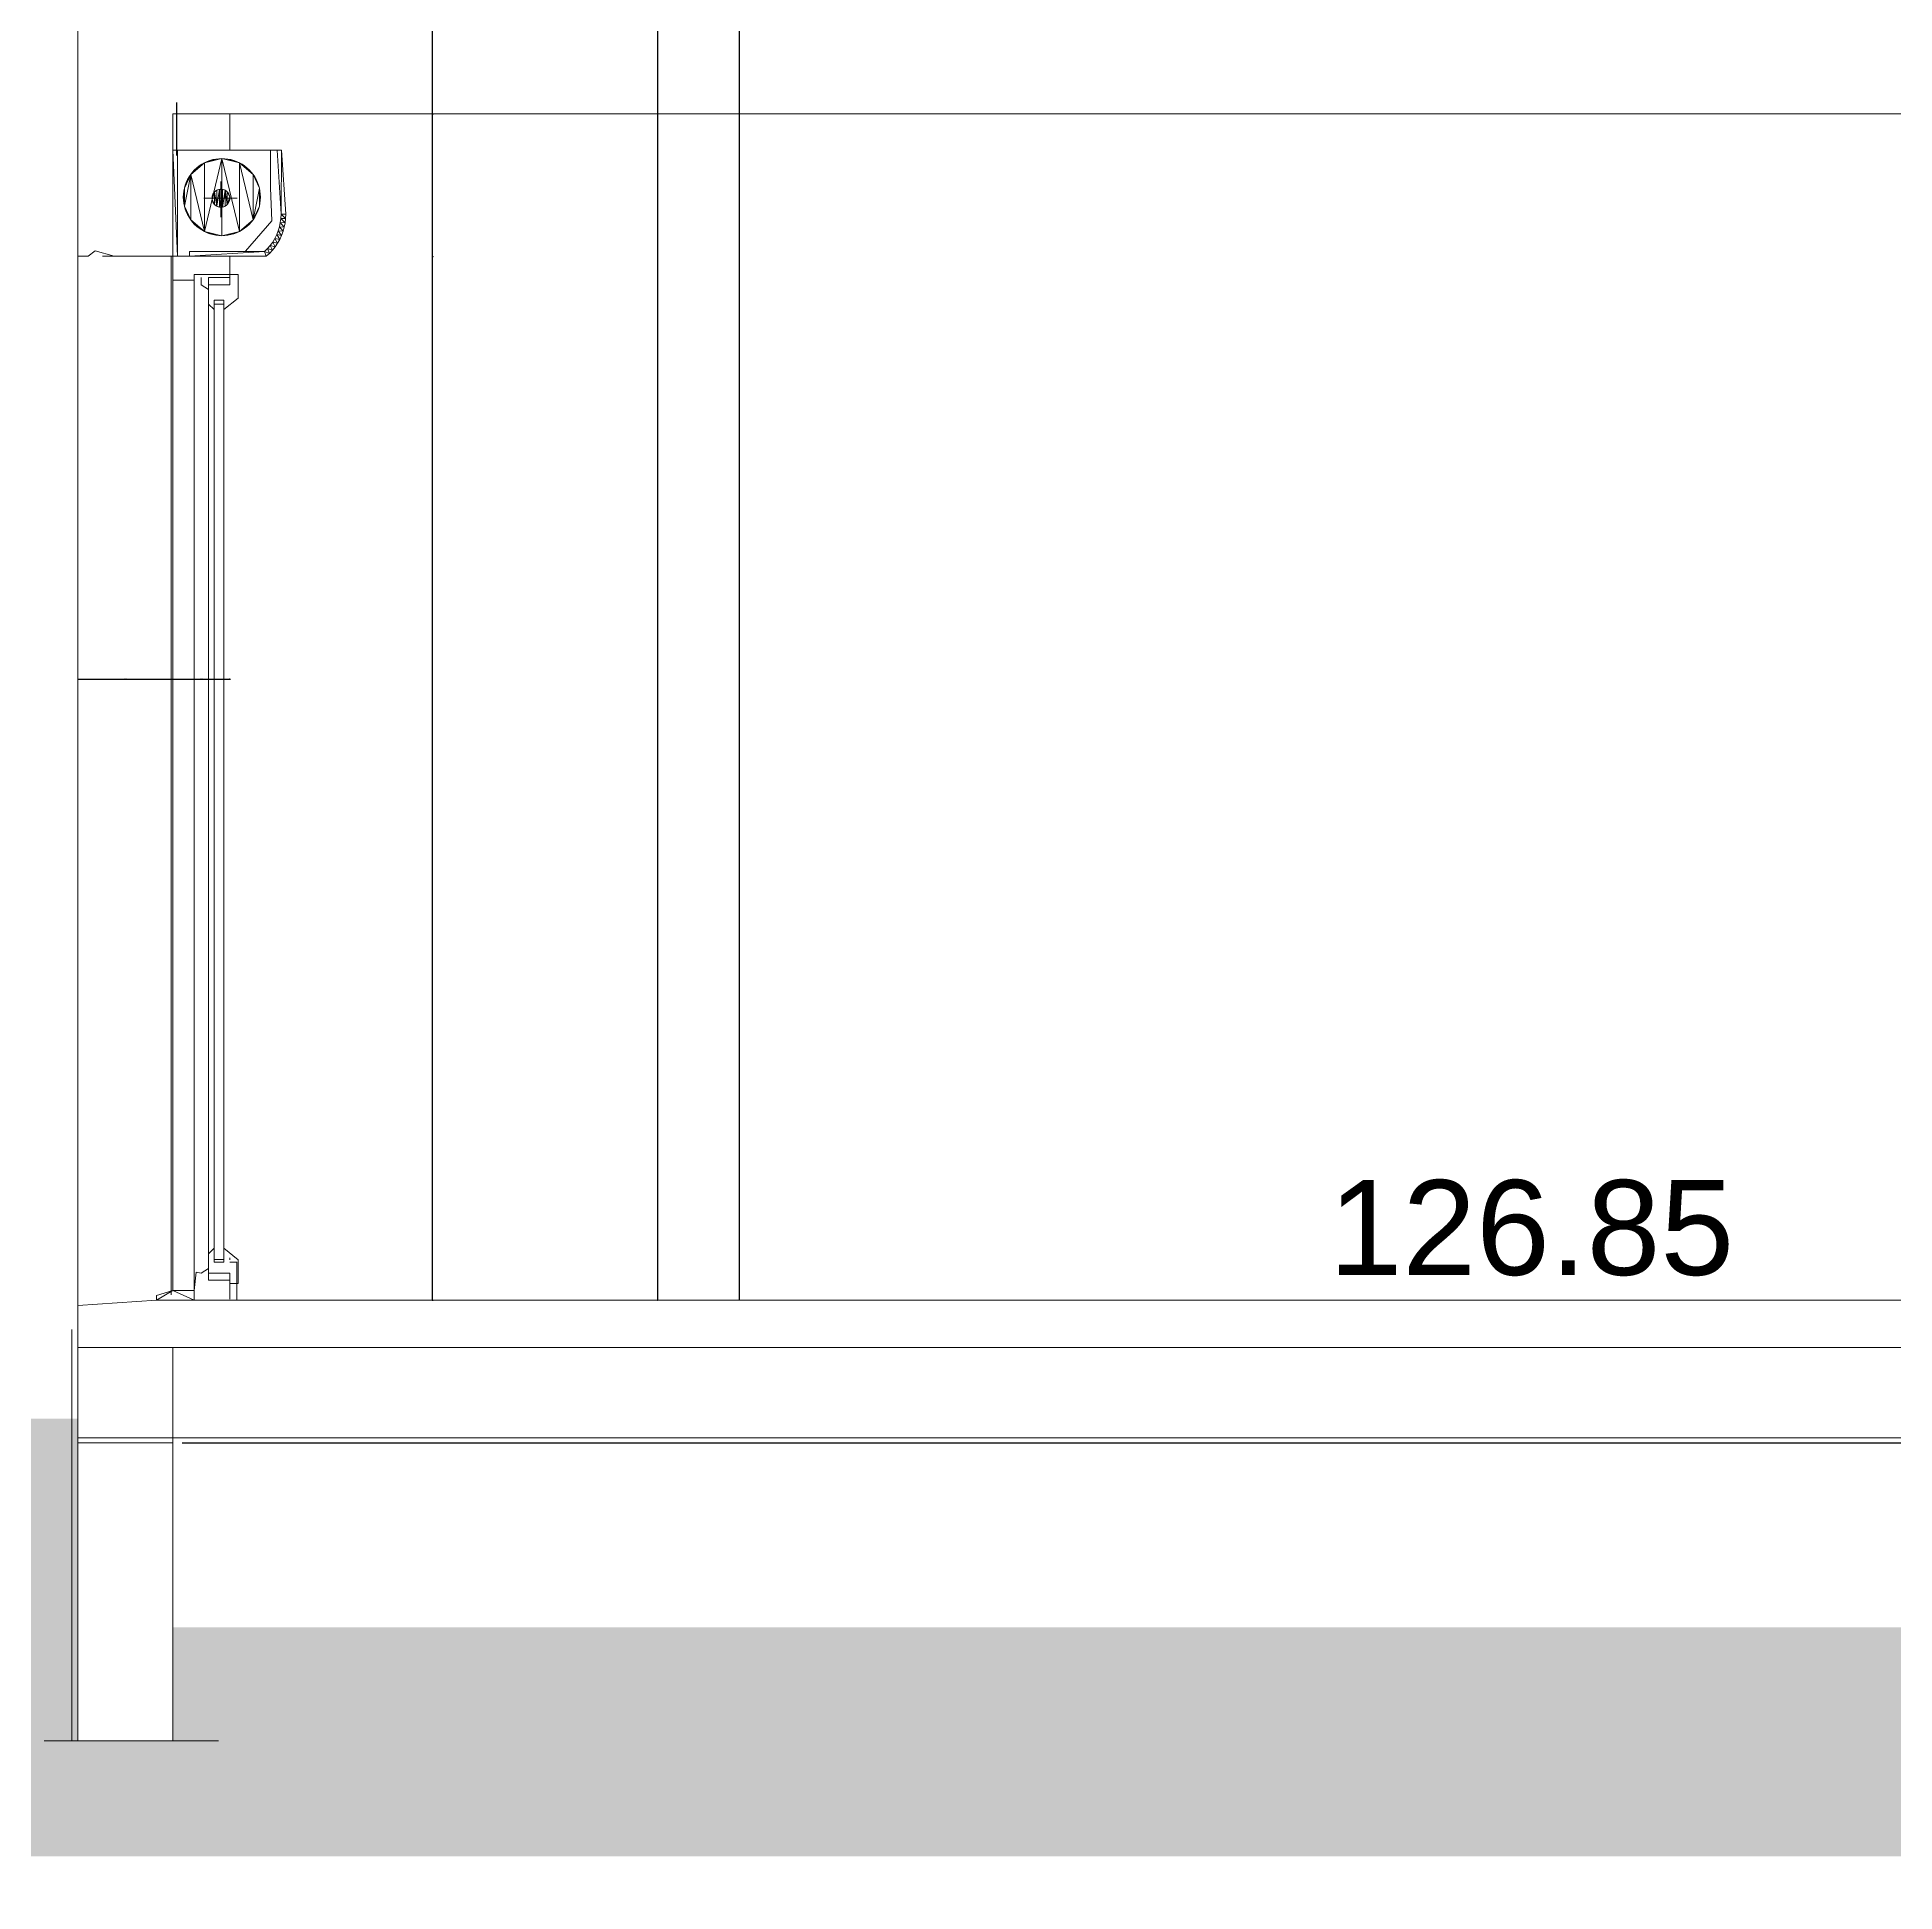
# Model space of a CAD drawing. Header units: metres. Extents: x -12536 to 12621, y -17191 to 9596.
# Drawn here: x -8906.2 to -8514.6, y -5112.5 to -4721.6 of the extents above; entities that cross this region are included whole.
import ezdxf
from ezdxf.lldxf.tags import DXFTag

# ---------------------------------------------------------------- set-up
doc = ezdxf.new("R2010")
doc.units = ezdxf.units.M
doc.header["$MEASUREMENT"] = 0
doc.header["$PDMODE"] = 2
doc.header["$PDSIZE"] = 0.25
for name, color, linetype in [('Calque commun', 7, 'Continuous'), ('Cotations', 7, 'Continuous'), ('Textes', 7, 'Continuous')]:
    doc.layers.add(name, color=color, linetype=linetype)
doc.styles.add('Arial4', font='arial.ttf', dxfattribs={"height": 0.165})
doc.styles.add('Arial6', font='arial.ttf', dxfattribs={"height": 0.1})
tags = doc.linetypes.add('HIDDEN', pattern=[0.375, 0.25, -0.125]).pattern_tags.tags
tags[6:7] = [DXFTag(74, 4), DXFTag(75, 0), DXFTag(340, '0'), DXFTag(46, 1.0), DXFTag(50, 0.0), DXFTag(44, 0.0), DXFTag(45, 0.0)]
tags[4:5] = [DXFTag(74, 4), DXFTag(75, 0), DXFTag(340, '0'), DXFTag(46, 1.0), DXFTag(50, 0.0), DXFTag(44, 0.0), DXFTag(45, 0.0)]
tags = doc.linetypes.add('HIDDENX2', pattern=[0.75, 0.5, -0.25]).pattern_tags.tags
tags[6:7] = [DXFTag(74, 4), DXFTag(75, 0), DXFTag(340, '0'), DXFTag(46, 1.0), DXFTag(50, 0.0), DXFTag(44, 0.0), DXFTag(45, 0.0)]
tags[4:5] = [DXFTag(74, 4), DXFTag(75, 0), DXFTag(340, '0'), DXFTag(46, 1.0), DXFTag(50, 0.0), DXFTag(44, 0.0), DXFTag(45, 0.0)]
doc.dimstyles.new('DIM26', dxfattribs={"dimtxt": 0.1, "dimasz": 0.025, "dimexe": 0.1, "dimexo": 0, "dimgap": 5e-05, "dimtad": 1, "dimzin": 1, "dimdsep": 46, "dimtxsty": 'Arial4', "dimblk": 'ORIGIN', "dimcen": 0.09, "dimdle": 0.1, "dimadec": 0, "dimazin": 0, "dimtfac": 1, "dimtdec": 4, "dimtix": 1, "dimtofl": 0, "dimtmove": 0, "dimatfit": 3, "dimfxl": 0.1, "dimfxlon": 1, "dimfrac": 2, "dimtolj": 1, "dimtzin": 0, "dimarcsym": 2})

# ---------------------------------------------------------------- blocks, each defined once
blk = doc.blocks.new('_ORIGIN')
at = {"color": 0, "linetype": 'ByBlock', "lineweight": -2}
blk.add_line((0, 0), (-1, 0), dxfattribs=at)
blk.add_circle((0, 0), 0.5, dxfattribs=at)
blk = doc.blocks.new('*D1612')
at = {"layer": 'Cotations', "color": 0, "linetype": 'ByBlock', "lineweight": -2, "transparency": 16777216}
for p, q in [((-8822.93, -4767.82), (-8822.73, -4767.82)), ((-8822.83, -4987.79), (-8822.83, -4767.84)), ((-8822.93, -4987.82), (-8822.73, -4987.82))]:
    blk.add_line(p, q, dxfattribs=at)
at = {"layer": 'Defpoints', "color": 0, "linetype": 'Continuous', "transparency": 16777216}
for p in [(-8836.81, -4767.82), (-8822.83, -4767.82), (-8836.81, -4987.82)]:
    blk.add_point(p, dxfattribs=at)
at = {"layer": 'Cotations', "color": 0, "linetype": 'Continuous', "lineweight": -2, "transparency": 16777216, "xscale": 0.02500000037252903, "yscale": 0.02500000037252903, "zscale": 0.02500000037252903}
for p, rotation in [((-8822.83, -4767.82), 90), ((-8822.83, -4987.82), 270)]:
    blk.add_blockref('_ORIGIN', p, dxfattribs=dict(at, rotation=rotation))
at = {"layer": 'Cotations', "color": 7, "linetype": 'Continuous', "lineweight": 5, "transparency": 16777216, "insert": (-8822.83, -4877.82), "char_height": 0.165, "attachment_point": 8, "rotation": 90, "line_spacing_factor": 0.776067, "style": 'Arial4'}
blk.add_mtext('\\A1;220.00', dxfattribs=at)
blk = doc.blocks.new('*D1614')
at = {"layer": 'Cotations', "color": 0, "linetype": 'ByBlock', "lineweight": -2, "transparency": 16777216}
for p, q in [((-8822.83, -4714.82), (-8822.93, -4714.82)), ((-8822.83, -4737.79), (-8822.83, -4714.84)), ((-8822.83, -4737.82), (-8822.93, -4737.82))]:
    blk.add_line(p, q, dxfattribs=at)
at = {"layer": 'Defpoints', "color": 0, "linetype": 'Continuous', "transparency": 16777216}
for p in [(-8822.83, -4714.82), (-8822.83, -4714.82), (-8822.83, -4737.82)]:
    blk.add_point(p, dxfattribs=at)
at = {"layer": 'Cotations', "color": 0, "linetype": 'Continuous', "lineweight": -2, "transparency": 16777216, "xscale": 0.02500000037252903, "yscale": 0.02500000037252903, "zscale": 0.02500000037252903}
for p, rotation in [((-8822.83, -4714.82), 90), ((-8822.83, -4737.82), 270)]:
    blk.add_blockref('_ORIGIN', p, dxfattribs=dict(at, rotation=rotation))
at = {"layer": 'Cotations', "color": 7, "linetype": 'Continuous', "lineweight": 5, "transparency": 16777216, "insert": (-8822.83, -4726.32), "char_height": 0.165, "attachment_point": 8, "rotation": 90, "line_spacing_factor": 0.776067, "style": 'Arial4'}
blk.add_mtext('\\A1;23.00', dxfattribs=at)
blk = doc.blocks.new('*D1617')
at = {"layer": 'Cotations', "color": 0, "linetype": 'ByBlock', "lineweight": -2, "transparency": 16777216}
for p, q in [((-8775.29, -4707.82), (-8775.49, -4707.82)), ((-8775.39, -4737.79), (-8775.39, -4707.84)), ((-8775.29, -4737.82), (-8775.49, -4737.82))]:
    blk.add_line(p, q, dxfattribs=at)
at = {"layer": 'Defpoints', "color": 0, "linetype": 'Continuous', "transparency": 16777216}
for p in [(-8775.39, -4707.82), (-8743.16, -4707.82), (-8743.16, -4737.82)]:
    blk.add_point(p, dxfattribs=at)
at = {"layer": 'Cotations', "color": 0, "linetype": 'Continuous', "lineweight": -2, "transparency": 16777216, "xscale": 0.02500000037252903, "yscale": 0.02500000037252903, "zscale": 0.02500000037252903}
for p, rotation in [((-8775.39, -4707.82), 90), ((-8775.39, -4737.82), 270)]:
    blk.add_blockref('_ORIGIN', p, dxfattribs=dict(at, rotation=rotation))
at = {"layer": 'Cotations', "color": 7, "linetype": 'Continuous', "lineweight": 5, "transparency": 16777216, "insert": (-8775.39, -4722.82), "char_height": 0.165, "attachment_point": 8, "rotation": 90, "line_spacing_factor": 0.776067, "style": 'Arial4'}
blk.add_mtext('\\A1;30.00', dxfattribs=at)
blk = doc.blocks.new('*D1618')
at = {"layer": 'Cotations', "color": 0, "linetype": 'ByBlock', "lineweight": -2, "transparency": 16777216}
for p, q in [((-8775.29, -4737.82), (-8775.49, -4737.82)), ((-8775.39, -4987.79), (-8775.39, -4737.84)), ((-8775.29, -4987.82), (-8775.49, -4987.82))]:
    blk.add_line(p, q, dxfattribs=at)
at = {"layer": 'Defpoints', "color": 0, "linetype": 'Continuous', "transparency": 16777216}
for p in [(-8775.39, -4737.82), (-8743.16, -4737.82), (-8743.16, -4987.82)]:
    blk.add_point(p, dxfattribs=at)
at = {"layer": 'Cotations', "color": 0, "linetype": 'Continuous', "lineweight": -2, "transparency": 16777216, "xscale": 0.02500000037252903, "yscale": 0.02500000037252903, "zscale": 0.02500000037252903}
for p, rotation in [((-8775.39, -4737.82), 90), ((-8775.39, -4987.82), 270)]:
    blk.add_blockref('_ORIGIN', p, dxfattribs=dict(at, rotation=rotation))
at = {"layer": 'Cotations', "color": 7, "linetype": 'Continuous', "lineweight": 5, "transparency": 16777216, "insert": (-8775.39, -4862.82), "char_height": 0.165, "attachment_point": 8, "rotation": 90, "line_spacing_factor": 0.776067, "style": 'Arial4'}
blk.add_mtext('\\A1;250.00', dxfattribs=at)
blk = doc.blocks.new('*D1619')
at = {"layer": 'Cotations', "color": 0, "linetype": 'ByBlock', "lineweight": -2, "transparency": 16777216}
for p, q in [((-8877.59, -4856.86), (-8877.59, -4857.06)), ((-8877.57, -4856.96), (-8865.62, -4856.96)), ((-8865.59, -4856.86), (-8865.59, -4857.06))]:
    blk.add_line(p, q, dxfattribs=at)
at = {"layer": 'Defpoints', "color": 0, "linetype": 'Continuous', "transparency": 16777216}
for p in [(-8877.59, -4737.82), (-8865.59, -4737.82), (-8865.59, -4856.96)]:
    blk.add_point(p, dxfattribs=at)
at = {"layer": 'Cotations', "color": 0, "linetype": 'Continuous', "lineweight": -2, "transparency": 16777216, "xscale": 0.02500000037252903, "yscale": 0.02500000037252903, "zscale": 0.02500000037252903, "rotation": 180}
blk.add_blockref('_ORIGIN', (-8877.59, -4856.96), dxfattribs=at)
at = {"layer": 'Cotations', "color": 0, "linetype": 'Continuous', "lineweight": -2, "transparency": 16777216, "xscale": 0.02500000037252903, "yscale": 0.02500000037252903, "zscale": 0.02500000037252903}
blk.add_blockref('_ORIGIN', (-8865.59, -4856.96), dxfattribs=at)
at = {"layer": 'Cotations', "color": 7, "linetype": 'Continuous', "lineweight": 5, "transparency": 16777216, "insert": (-8871.59, -4856.96), "char_height": 0.165, "attachment_point": 8, "line_spacing_factor": 0.776067, "style": 'Arial4'}
blk.add_mtext('\\A1;12.00', dxfattribs=at)
blk = doc.blocks.new('*D1620')
at = {"layer": 'Cotations', "color": 0, "linetype": 'ByBlock', "lineweight": -2, "transparency": 16777216}
for p, q in [((-8897.59, -4856.86), (-8897.59, -4857.06)), ((-8897.57, -4856.96), (-8877.62, -4856.96)), ((-8877.59, -4856.86), (-8877.59, -4857.06))]:
    blk.add_line(p, q, dxfattribs=at)
at = {"layer": 'Defpoints', "color": 0, "linetype": 'Continuous', "transparency": 16777216}
for p in [(-8897.59, -4728.37), (-8877.59, -4737.82), (-8877.59, -4856.96)]:
    blk.add_point(p, dxfattribs=at)
at = {"layer": 'Cotations', "color": 0, "linetype": 'Continuous', "lineweight": -2, "transparency": 16777216, "xscale": 0.02500000037252903, "yscale": 0.02500000037252903, "zscale": 0.02500000037252903, "rotation": 180}
blk.add_blockref('_ORIGIN', (-8897.59, -4856.96), dxfattribs=at)
at = {"layer": 'Cotations', "color": 0, "linetype": 'Continuous', "lineweight": -2, "transparency": 16777216, "xscale": 0.02500000037252903, "yscale": 0.02500000037252903, "zscale": 0.02500000037252903}
blk.add_blockref('_ORIGIN', (-8877.59, -4856.96), dxfattribs=at)
at = {"layer": 'Cotations', "color": 7, "linetype": 'Continuous', "lineweight": 5, "transparency": 16777216, "insert": (-8887.59, -4856.96), "char_height": 0.165, "attachment_point": 8, "line_spacing_factor": 0.776067, "style": 'Arial4'}
blk.add_mtext('\\A1;20.00', dxfattribs=at)
blk = doc.blocks.new('*D1595')
at = {"layer": 'Cotations', "color": 0, "linetype": 'ByBlock', "lineweight": -2, "transparency": 16777216}
for p, q in [((-8822.93, -4737.82), (-8822.73, -4737.82)), ((-8822.83, -4767.79), (-8822.83, -4737.84)), ((-8822.93, -4767.82), (-8822.73, -4767.82))]:
    blk.add_line(p, q, dxfattribs=at)
at = {"layer": 'Defpoints', "color": 0, "linetype": 'Continuous', "transparency": 16777216}
for p in [(-8836.81, -4737.82), (-8822.83, -4737.82), (-8836.81, -4767.82)]:
    blk.add_point(p, dxfattribs=at)
at = {"layer": 'Cotations', "color": 0, "linetype": 'Continuous', "lineweight": -2, "transparency": 16777216, "xscale": 0.02500000037252903, "yscale": 0.02500000037252903, "zscale": 0.02500000037252903}
for p, rotation in [((-8822.83, -4737.82), 90), ((-8822.83, -4767.82), 270)]:
    blk.add_blockref('_ORIGIN', p, dxfattribs=dict(at, rotation=rotation))
at = {"layer": 'Cotations', "color": 7, "linetype": 'Continuous', "lineweight": 5, "transparency": 16777216, "insert": (-8822.83, -4752.82), "char_height": 0.165, "attachment_point": 8, "rotation": 90, "line_spacing_factor": 0.776067, "style": 'Arial4'}
blk.add_mtext('\\A1;30.00', dxfattribs=at)
blk = doc.blocks.new('*D1604')
at = {"layer": 'Cotations', "color": 0, "linetype": 'ByBlock', "lineweight": -2, "transparency": 16777216}
for p, q in [((-8758.05, -4707.82), (-8758.25, -4707.82)), ((-8758.15, -4987.79), (-8758.15, -4707.84)), ((-8758.05, -4987.82), (-8758.25, -4987.82))]:
    blk.add_line(p, q, dxfattribs=at)
at = {"layer": 'Defpoints', "color": 0, "linetype": 'Continuous', "transparency": 16777216}
for p in [(-8758.15, -4707.82), (-8725.92, -4707.82), (-8725.92, -4987.82)]:
    blk.add_point(p, dxfattribs=at)
at = {"layer": 'Cotations', "color": 0, "linetype": 'Continuous', "lineweight": -2, "transparency": 16777216, "xscale": 0.02500000037252903, "yscale": 0.02500000037252903, "zscale": 0.02500000037252903}
for p, rotation in [((-8758.15, -4707.82), 90), ((-8758.15, -4987.82), 270)]:
    blk.add_blockref('_ORIGIN', p, dxfattribs=dict(at, rotation=rotation))
at = {"layer": 'Cotations', "color": 7, "linetype": 'Continuous', "lineweight": 5, "transparency": 16777216, "insert": (-8758.15, -4847.82), "char_height": 0.165, "attachment_point": 8, "rotation": 90, "line_spacing_factor": 0.776067, "style": 'Arial4'}
blk.add_mtext('\\A1;280.00', dxfattribs=at)

msp = doc.modelspace()

# ---------------------------------------------------------------- hatches: boundary and pattern name
at = {"layer": 'Calque commun', "linetype": 'Continuous', "lineweight": 20, "true_color": 0xc0c0c0}
msp.add_hatch(color=9, dxfattribs=at).paths.add_polyline_path([(-7931.573, -5105.044), (-7931.573, -4997.817), (-7997.431, -4997.817), (-7997.431, -5058.311), (-7997.431, -5080.711), (-8017.431, -5080.711), (-8017.431, -5056.817), (-8877.592, -5056.817), (-8877.592, -5080.711), (-8897.591, -5080.712), (-8897.591, -5012.817), (-8965.476, -5012.817), (-8965.476, -5105.044)])

# ---------------------------------------------------------------- linework, layer by layer
at = {"layer": 'Calque commun', "color": 7, "linetype": 'Continuous', "lineweight": 20}
for p, q in [((-8897.591, -4767.815), (-8897.591, -4702.814)), ((-8877.592, -4737.816), (-8017.431, -4737.816)), ((-8877.592, -4737.816), (-8877.592, -4767.815)), ((-8877.592, -4767.815), (-8877.592, -4737.816)), ((-8877.592, -4737.817), (-8877.592, -4767.815)), ((-8865.592, -4737.816), (-8865.592, -4745.449)), ((-8628.979, -4737.816), (-8064.456, -4737.816)), ((-8895.443, -4767.815), (-8897.591, -4767.815)), ((-8893.943, -4766.658), (-8895.443, -4767.815)), ((-8889.942, -4767.815), (-8893.943, -4766.658)), ((-8892.413, -4767.815), (-8877.592, -4767.815)), ((-8889.942, -4767.815), (-8877.592, -4767.815)), ((-8877.932, -4767.815), (-8865.592, -4767.815)), ((-8877.592, -4767.815), (-8877.592, -4772.814)), ((-8865.592, -4770.757), (-8865.592, -4767.815)), ((-8865.592, -4767.815), (-8865.592, -4771.618)), ((-8877.592, -4772.814), (-8873.1, -4772.814)), ((-8865.591, -4771.618), (-8873.1, -4771.618)), ((-8873.1, -4771.618), (-8873.1, -4772.814)), ((-8873.1, -4772.814), (-8873.1, -4771.618)), ((-8873.1, -4771.618), (-8865.591, -4771.618)), ((-8881.04, -4987.817), (-8897.591, -4988.921)), ((-8865.592, -4987.817), (-8881.04, -4987.817)), ((-8017.431, -4987.817), (-8865.592, -4987.817)), ((-8897.591, -4988.921), (-8897.591, -4997.817)), ((-8897.591, -5080.711), (-8897.591, -4992.817)), ((-8897.591, -5080.712), (-8897.591, -4997.817)), ((-7997.431, -4997.817), (-8897.591, -4997.817)), ((-8877.592, -5016.817), (-8877.592, -4997.817)), ((-8867.591, -4997.817), (-8867.591, -4997.817)), ((-8867.591, -4997.817), (-8867.591, -4997.817)), ((-8867.591, -4997.817), (-8867.591, -4997.817)), ((-8867.591, -4997.817), (-8867.591, -4997.817)), ((-8017.429, -5016.817), (-8897.591, -5016.817)), ((-8877.592, -5017.907), (-8897.591, -5017.907)), ((-8877.592, -5016.817), (-8877.592, -5080.712)), ((-8877.592, -5018.817), (-8877.592, -5080.711))]:
    msp.add_line(p, q, dxfattribs=at)
at = {"layer": 'Calque commun', "color": 3, "linetype": 'ByBlock', "lineweight": -2}
for p, q in [((-8876.843, -4735.422), (-8876.843, -4746.558)), ((-8875.653, -5017.907), (-8015.491, -5017.907))]:
    msp.add_line(p, q, dxfattribs=at)
at = {"layer": 'Calque commun', "color": 7, "linetype": 'Continuous', "lineweight": 5}
for p, q in [((-8857.011, -4753.377), (-8857.011, -4745.449)), ((-8867.448, -4759.542), (-8867.448, -4752.059)), ((-8856.73, -4760.326), (-8857.011, -4753.377)), ((-8864.042, -4755.572), (-8871.049, -4755.572)), ((-8862.296, -4766.708), (-8856.73, -4760.326)), ((-8862.296, -4766.708), (-8856.73, -4760.326)), ((-8897.591, -4767.815), (-8897.591, -4991.007)), ((-8877.932, -4767.815), (-8865.592, -4767.815)), ((-8877.932, -4767.815), (-8865.591, -4767.815)), ((-8877.932, -4767.815), (-8877.932, -4986.719)), ((-8865.591, -4767.815), (-8877.592, -4767.815)), ((-8865.591, -4767.815), (-8877.592, -4767.815)), ((-8865.591, -4772.315), (-8865.591, -4767.815)), ((-8865.591, -4772.315), (-8865.591, -4767.815)), ((-8877.592, -4772.814), (-8877.592, -4985.816)), ((-8873.1, -4772.814), (-8873.093, -4985.817)), ((-8871.591, -4772.315), (-8871.591, -4773.815)), ((-8871.591, -4772.315), (-8871.591, -4773.815)), ((-8870.091, -4773.815), (-8870.091, -4772.315)), ((-8870.091, -4772.315), (-8865.591, -4772.315)), ((-8870.091, -4773.815), (-8870.091, -4772.315)), ((-8870.091, -4772.315), (-8865.591, -4772.315)), ((-8863.792, -4771.618), (-8865.591, -4771.618)), ((-8865.591, -4771.618), (-8865.591, -4773.815)), ((-8863.792, -4771.618), (-8865.591, -4771.618)), ((-8865.591, -4771.618), (-8865.591, -4773.815)), ((-8863.792, -4776.617), (-8863.792, -4771.618)), ((-8863.792, -4776.617), (-8863.792, -4771.618)), ((-8871.591, -4773.815), (-8870.091, -4774.815)), ((-8871.591, -4773.815), (-8870.091, -4774.815)), ((-8870.091, -4774.815), (-8870.091, -4773.815)), ((-8865.591, -4773.815), (-8870.091, -4773.815)), ((-8870.091, -4773.815), (-8870.091, -4777.891)), ((-8870.091, -4774.815), (-8870.091, -4773.815)), ((-8865.591, -4773.815), (-8870.091, -4773.815)), ((-8870.091, -4773.815), (-8870.091, -4777.891)), ((-8868.866, -4777.891), (-8868.866, -4777.083)), ((-8868.866, -4777.083), (-8866.866, -4777.083)), ((-8868.866, -4777.891), (-8868.866, -4777.083)), ((-8868.866, -4777.083), (-8866.866, -4777.083)), ((-8868.866, -4777.083), (-8868.866, -4979.851)), ((-8866.866, -4779.051), (-8863.792, -4776.617)), ((-8866.866, -4779.051), (-8863.792, -4776.617)), ((-8866.866, -4777.083), (-8866.866, -4779.051)), ((-8866.866, -4777.083), (-8866.866, -4779.051)), ((-8866.866, -4777.083), (-8866.866, -4979.851)), ((-8870.091, -4777.891), (-8868.866, -4779.048)), ((-8870.091, -4777.891), (-8868.866, -4779.048)), ((-8870.091, -4777.891), (-8870.091, -4978.048)), ((-8868.866, -4779.048), (-8868.866, -4777.891)), ((-8868.866, -4777.891), (-8866.866, -4777.891)), ((-8868.866, -4779.048), (-8868.866, -4777.891)), ((-8868.866, -4777.891), (-8866.866, -4777.891)), ((-8870.091, -4978.048), (-8868.866, -4976.891)), ((-8866.866, -4976.887), (-8863.792, -4979.321)), ((-8870.091, -4982.124), (-8870.091, -4978.048)), ((-8870.091, -4983.623), (-8870.091, -4980.839)), ((-8868.866, -4979.257), (-8866.866, -4979.257)), ((-8868.866, -4979.851), (-8866.866, -4979.851)), ((-8865.591, -4978.934), (-8865.591, -4979.345)), ((-8865.591, -4979.816), (-8864.092, -4979.816)), ((-8864.092, -4979.816), (-8864.092, -4987.816)), ((-8863.792, -4979.321), (-8863.792, -4984.322)), ((-8873.093, -4985.817), (-8872.652, -4981.898)), ((-8872.652, -4981.898), (-8871.591, -4982.124)), ((-8871.591, -4982.124), (-8870.091, -4981.124)), ((-8870.091, -4982.124), (-8870.091, -4983.623)), ((-8865.591, -4982.124), (-8870.091, -4982.124)), ((-8865.591, -4983.623), (-8870.091, -4983.623)), ((-8870.091, -4983.623), (-8865.591, -4983.623)), ((-8865.591, -4987.624), (-8865.591, -4982.124)), ((-8863.792, -4984.322), (-8865.591, -4984.322))]:
    msp.add_line(p, q, dxfattribs=at)
at = {"layer": 'Calque commun', "color": 7, "linetype": 'HIDDEN', "lineweight": 20}
msp.add_line((-8898.863, -4994.021), (-8898.863, -5080.712), dxfattribs=at)
at = {"layer": 'Calque commun', "color": 7, "linetype": 'HIDDENX2', "lineweight": 20}
msp.add_line((-8867.988, -5080.711), (-8904.694, -5080.711), dxfattribs=at)

# ---------------------------------------------------------------- texts
at = {"layer": 'Textes', "color": 5, "linetype": 'ByBlock', "lineweight": -2, "style": 'Arial6'}
msp.add_text('126.85', height=20, dxfattribs=at).set_placement((-8633.941, -4982.511))

# ---------------------------------------------------------------- dimensions: what is measured, and where the dimension line sits
at = {"layer": 'Cotations', "color": 14, "linetype": 'Continuous', "lineweight": 5}
for p1, p2, distance, picture, middle in [((-8743.163, -4737.816), (-8743.163, -4707.815), 32.228, '*D1617', (-8775.476, -4722.816)), ((-8725.921, -4987.816), (-8725.921, -4707.815), 32.229, '*D1604', (-8758.234, -4847.816)), ((-8822.833, -4737.816), (-8822.833, -4714.815), 0, '*D1614', (-8822.917, -4726.316)), ((-8877.592, -4737.816), (-8865.592, -4737.816), -119.148, '*D1619', (-8871.592, -4856.88)), ((-8836.805, -4767.815), (-8836.805, -4737.816), -13.972, '*D1595', (-8822.917, -4752.816)), ((-8743.163, -4987.816), (-8743.163, -4737.816), 32.228, '*D1618', (-8775.476, -4862.816)), ((-8836.805, -4987.816), (-8836.805, -4767.815), -13.972, '*D1612', (-8822.917, -4877.816))]:
    dim = msp.add_aligned_dim(p1=p1, p2=p2, distance=distance, dimstyle='DIM26', override={"dimclrt": 7}, dxfattribs=at)
    dim.commit()
    dim.dimension.update_dxf_attribs({"geometry": picture, "text_midpoint": middle})
dim = msp.add_linear_dim(base=(-8877.592, -4856.964), p1=(-8897.591, -4728.369), p2=(-8877.592, -4737.816), dimstyle='DIM26', override={"dimclrt": 7}, dxfattribs=at)
dim.commit()
dim.dimension.update_dxf_attribs({"geometry": '*D1620', "text_midpoint": (-8887.592, -4856.88)})

# ---------------------------------------------------------------- meshes
at = {"layer": 'Calque commun', "color": 7, "linetype": 'Continuous', "lineweight": 5}
mesh = msp.add_polyface(dxfattribs=at)
corners = [(-6352.223, -1261.028), (-12352.223, -1261.028), (-12352.223, -5461.028), (-6352.223, -5461.028)]
mesh.append_faces([[corners[k] for k in face] for face in [(0, 1, 2, 3)]], dxfattribs={"color": 7})
mesh = msp.add_polyface(dxfattribs=at)
corners = [(-8855.372, -4762.423), (-8854.687, -4763.409), (-8855.697, -4763.248), (-8877.592, -4745.449), (-8854.704, -4745.449), (-8876.591, -4745.449), (-8855.117, -4761.574), (-8854.119, -4761.667), (-8854.369, -4762.549), (-8858.279, -4766.816), (-8857.646, -4766.194), (-8857.229, -4767.19), (-8857.068, -4765.521), (-8856.034, -4765.801), (-8856.604, -4766.519), (-8853.796, -4758.94), (-8854.786, -4758.94), (-8855.073, -4764.241), (-8855.523, -4765.04), (-8856.09, -4764.043), (-8854.823, -4759.827), (-8853.832, -4759.857), (-8853.94, -4760.767), (-8857.905, -4767.81), (-8855.619, -4745.449), (-8854.933, -4760.707), (-8856.548, -4764.802), (-8876.591, -4767.815), (-8877.592, -4767.815), (-8874.088, -4766.814), (-8874.088, -4767.809)]
mesh.append_faces([[corners[k] for k in face] for face in [(3, 27, 28)]], dxfattribs={"vtx0": -1, "color": 7})
mesh.append_faces([[corners[k] for k in face] for face in [(0, 1, 2), (15, 16, 4), (6, 8, 0), (7, 25, 22), (17, 2, 1), (20, 22, 25), (13, 26, 18)]], dxfattribs={"vtx0": -1, "vtx1": -1, "color": 7})
mesh.append_faces([[corners[k] for k in face] for face in [(6, 7, 8), (12, 13, 14), (20, 21, 22), (4, 24, 5), (10, 14, 11), (3, 5, 27), (17, 19, 2), (9, 23, 30)]], dxfattribs={"vtx0": -1, "vtx2": -1, "color": 7})
mesh.append_faces([[corners[k] for k in face] for face in [(29, 9, 30)]], dxfattribs={"vtx1": -1, "color": 7})
mesh.append_faces([[corners[k] for k in face] for face in [(3, 4, 5), (9, 10, 11), (8, 1, 0), (17, 18, 19), (10, 12, 14), (11, 23, 9), (6, 25, 7), (16, 24, 4), (12, 26, 13), (15, 21, 16), (26, 19, 18), (20, 16, 21)]], dxfattribs={"vtx1": -1, "vtx2": -1, "color": 7})
mesh = msp.add_polyface(dxfattribs=at)
corners = [(-8856.548, -4764.802), (-8856.034, -4765.801), (-8857.068, -4765.521), (-8854.369, -4762.549), (-8855.372, -4762.423), (-8855.117, -4761.574), (-8854.786, -4758.94), (-8855.619, -4745.449), (-8854.704, -4745.449), (-8856.604, -4766.519), (-8857.646, -4766.194), (-8876.591, -4745.449), (-8857.229, -4767.19), (-8854.119, -4761.667), (-8855.523, -4765.04), (-8853.832, -4759.857), (-8854.823, -4759.827), (-8854.687, -4763.409), (-8853.796, -4758.94), (-8877.592, -4745.449), (-8876.591, -4767.815), (-8877.592, -4767.815), (-8854.933, -4760.707), (-8857.905, -4767.81), (-8858.279, -4766.816), (-8874.088, -4767.809), (-8855.697, -4763.248), (-8853.94, -4760.767), (-8856.09, -4764.043), (-8855.073, -4764.241), (-8874.088, -4766.814)]
mesh.append_faces([[corners[k] for k in face] for face in [(0, 1, 2), (2, 9, 10), (12, 10, 9), (3, 5, 13), (17, 4, 3), (15, 6, 18), (14, 28, 29), (13, 22, 27)]], dxfattribs={"vtx0": -1, "vtx1": -1, "color": 7})
mesh.append_faces([[corners[k] for k in face] for face in [(3, 4, 5), (2, 1, 9), (0, 14, 1), (15, 16, 6), (13, 5, 22), (12, 24, 10), (17, 26, 4)]], dxfattribs={"vtx0": -1, "vtx2": -1, "color": 7})
mesh.append_faces([[corners[k] for k in face] for face in [(30, 24, 25)]], dxfattribs={"vtx1": -1, "color": 7})
mesh.append_faces([[corners[k] for k in face] for face in [(6, 7, 8), (7, 11, 8), (8, 18, 6), (19, 8, 11), (12, 23, 24), (23, 25, 24), (22, 16, 27), (11, 20, 19), (0, 28, 14), (28, 26, 29), (15, 27, 16), (17, 29, 26)]], dxfattribs={"vtx1": -1, "vtx2": -1, "color": 7})
mesh.append_faces([[corners[k] for k in face] for face in [(20, 21, 19)]], dxfattribs={"vtx2": -1, "color": 7})
mesh = msp.add_polyface(dxfattribs=at)
corners = [(-8874.983, -4752.827), (-8873.829, -4750.561), (-8875.156, -4753.441), (-8861.976, -4761.518), (-8862.477, -4761.913), (-8863.008, -4762.268), (-8859.351, -4753.441), (-8859.227, -4754.067), (-8859.152, -4754.7), (-8872.532, -4761.518), (-8873.001, -4761.085), (-8873.434, -4760.616), (-8870.944, -4762.579), (-8871.5, -4762.268), (-8861.074, -4760.616), (-8861.507, -4761.085), (-8863.564, -4748.097), (-8863.008, -4748.409), (-8861.976, -4749.158), (-8874.495, -4751.649), (-8874.183, -4751.092), (-8869.765, -4763.068), (-8870.364, -4762.847), (-8864.743, -4747.609), (-8864.144, -4747.83), (-8874.495, -4759.028), (-8874.762, -4758.448), (-8874.983, -4757.849), (-8859.351, -4757.235), (-8869.765, -4747.609), (-8870.944, -4748.097), (-8870.364, -4747.83), (-8865.983, -4763.365), (-8866.616, -4763.44), (-8867.254, -4763.465), (-8860.679, -4760.115), (-8859.525, -4757.849), (-8860.013, -4759.028), (-8865.983, -4747.311), (-8865.357, -4747.436), (-8868.525, -4763.365), (-8869.151, -4763.241), (-8868.525, -4747.311), (-8867.892, -4747.236), (-8867.254, -4747.211), (-8875.156, -4757.235), (-8873.829, -4760.115), (-8874.183, -4759.585), (-8860.679, -4750.561), (-8859.525, -4752.827), (-8860.013, -4751.649), (-8861.074, -4750.06), (-8861.507, -4749.591), (-8869.151, -4747.436), (-8875.356, -4754.7), (-8875.281, -4754.067), (-8874.762, -4752.228), (-8872.532, -4749.158), (-8872.031, -4748.763), (-8871.5, -4748.409), (-8867.892, -4763.44), (-8859.152, -4755.976), (-8875.356, -4755.976), (-8863.564, -4762.579), (-8875.281, -4756.61), (-8873.434, -4750.06), (-8865.357, -4763.241), (-8864.743, -4763.068), (-8862.477, -4748.763), (-8859.127, -4755.338), (-8866.616, -4747.236), (-8873.001, -4749.591), (-8860.325, -4751.092), (-8875.381, -4755.338), (-8872.031, -4761.913), (-8859.227, -4756.61), (-8859.746, -4752.228), (-8864.144, -4762.847), (-8859.746, -4758.448), (-8860.325, -4759.585)]
mesh.append_faces([[corners[k] for k in face] for face in [(3, 14, 15), (12, 21, 22), (16, 23, 24), (29, 30, 31), (21, 40, 41), (51, 18, 52), (19, 0, 56), (18, 17, 68), (61, 8, 69), (38, 44, 70), (57, 65, 71), (54, 62, 73), (67, 63, 77), (37, 36, 78)]], dxfattribs={"vtx0": -1, "color": 7})
mesh.append_faces([[corners[k] for k in face] for face in [(0, 1, 2), (45, 46, 27), (6, 48, 49), (66, 63, 67), (46, 9, 11)]], dxfattribs={"vtx0": -1, "vtx1": -1, "color": 7})
mesh.append_faces([[corners[k] for k in face] for face in [(6, 8, 28), (35, 36, 37), (6, 28, 35), (16, 18, 48), (49, 48, 50), (38, 16, 44), (12, 9, 46), (44, 30, 42), (45, 1, 46), (61, 28, 8), (12, 30, 44), (45, 2, 1), (45, 62, 2), (12, 34, 40), (12, 40, 21), (16, 48, 35), (44, 63, 34), (25, 27, 46), (12, 1, 30), (38, 23, 16), (32, 34, 63), (16, 35, 63), (44, 16, 63), (57, 30, 1), (12, 46, 1), (3, 63, 35), (12, 44, 34), (54, 2, 62), (6, 35, 48), (19, 1, 0)]], dxfattribs={"vtx0": -1, "vtx1": -1, "vtx2": -1, "color": 7})
mesh.append_faces([[corners[k] for k in face] for face in [(35, 28, 36), (3, 5, 63), (57, 1, 65), (3, 35, 14), (57, 59, 30)]], dxfattribs={"vtx0": -1, "vtx2": -1, "color": 7})
mesh.append_faces([[corners[k] for k in face] for face in [(12, 13, 9), (16, 17, 18), (29, 53, 30), (51, 48, 18), (66, 32, 63), (53, 42, 30)]], dxfattribs={"vtx1": -1, "vtx2": -1, "color": 7})
mesh.append_faces([[corners[k] for k in face] for face in [(3, 4, 5), (6, 7, 8), (9, 10, 11), (19, 20, 1), (25, 26, 27), (32, 33, 34), (38, 39, 23), (42, 43, 44), (46, 47, 25), (54, 55, 2), (57, 58, 59), (34, 60, 40), (45, 64, 62), (48, 72, 50), (13, 74, 9), (61, 75, 28), (50, 76, 49), (37, 79, 35)]], dxfattribs={"vtx2": -1, "color": 7})
mesh = msp.add_polyface(dxfattribs=at)
corners = [(-8869.31, -4755.277), (-8868.882, -4754.347), (-8868.781, -4754.238), (-8867.153, -4757.434), (-8867.448, -4757.457), (-8867.743, -4757.434), (-8865.614, -4756.012), (-8865.654, -4756.155), (-8865.768, -4756.428), (-8869.128, -4754.716), (-8869.056, -4754.586), (-8866.865, -4753.778), (-8867.153, -4753.709), (-8867.007, -4753.738), (-8868.304, -4757.252), (-8868.304, -4753.892), (-8866.014, -4754.347), (-8865.922, -4754.463), (-8865.84, -4754.586), (-8865.585, -4755.867), (-8865.585, -4755.277), (-8865.562, -4755.572), (-8866.339, -4757.097), (-8866.114, -4756.905), (-8866.223, -4757.006), (-8867.448, -4753.686), (-8867.3, -4753.692), (-8868.973, -4754.463), (-8868.882, -4756.796), (-8869.128, -4756.428), (-8869.281, -4756.012), (-8865.568, -4755.72), (-8865.614, -4755.131), (-8869.31, -4755.867), (-8869.19, -4756.293), (-8869.241, -4756.155), (-8867.3, -4757.452), (-8869.281, -4755.131), (-8869.241, -4754.989), (-8869.333, -4755.572), (-8869.328, -4755.424), (-8867.743, -4753.709), (-8868.973, -4756.68), (-8869.056, -4756.557), (-8868.03, -4757.365), (-8868.169, -4757.314), (-8866.014, -4756.796), (-8865.768, -4754.716), (-8865.706, -4754.85), (-8865.654, -4754.989), (-8868.433, -4757.18), (-8868.556, -4757.097), (-8866.592, -4757.252), (-8866.726, -4757.314), (-8866.865, -4757.365), (-8866.592, -4753.892), (-8866.462, -4757.18), (-8866.114, -4754.238), (-8868.781, -4756.905), (-8865.706, -4756.293), (-8868.03, -4753.778), (-8866.339, -4754.046), (-8868.672, -4757.006), (-8866.223, -4754.138), (-8866.462, -4753.964), (-8869.328, -4755.72), (-8869.19, -4754.85), (-8868.672, -4754.138), (-8868.556, -4754.046), (-8865.568, -4755.424), (-8867.596, -4753.692), (-8867.596, -4757.452), (-8865.84, -4756.557), (-8867.888, -4753.738), (-8867.888, -4757.405), (-8865.922, -4756.68), (-8866.726, -4753.83), (-8868.433, -4753.964), (-8867.007, -4757.405), (-8868.169, -4753.83)]
mesh.append_faces([[corners[k] for k in face] for face in [(11, 12, 13), (22, 23, 24), (1, 10, 27), (0, 39, 40), (14, 44, 45), (8, 7, 59), (57, 61, 63), (39, 33, 65), (25, 41, 70), (5, 4, 71), (55, 11, 76), (3, 54, 78), (60, 15, 79)]], dxfattribs={"vtx0": -1, "color": 7})
mesh.append_faces([[corners[k] for k in face] for face in [(20, 16, 32), (30, 29, 35), (32, 47, 49), (6, 46, 19), (28, 33, 58)]], dxfattribs={"vtx0": -1, "vtx1": -1, "color": 7})
mesh.append_faces([[corners[k] for k in face] for face in [(3, 4, 5), (14, 2, 15), (19, 20, 21), (28, 29, 30), (41, 14, 15), (6, 8, 46), (22, 52, 23), (55, 23, 52), (55, 57, 23), (3, 52, 54), (41, 5, 14), (14, 58, 2), (60, 41, 15), (55, 61, 57), (58, 33, 2), (32, 16, 47), (3, 55, 52), (0, 33, 39), (14, 51, 58), (55, 12, 11), (14, 5, 44), (57, 20, 23), (0, 2, 33), (3, 12, 55), (1, 37, 9), (41, 12, 5), (3, 5, 12), (25, 12, 41), (19, 23, 20), (2, 68, 15)]], dxfattribs={"vtx0": -1, "vtx1": -1, "vtx2": -1, "color": 7})
mesh.append_faces([[corners[k] for k in face] for face in [(0, 1, 2), (1, 9, 10), (28, 30, 33), (9, 37, 38), (28, 43, 29), (19, 46, 23)]], dxfattribs={"vtx0": -1, "vtx2": -1, "color": 7})
mesh.append_faces([[corners[k] for k in face] for face in [(6, 7, 8), (0, 37, 1), (8, 72, 46), (18, 47, 16), (57, 16, 20)]], dxfattribs={"vtx1": -1, "vtx2": -1, "color": 7})
mesh.append_faces([[corners[k] for k in face] for face in [(16, 17, 18), (25, 26, 12), (21, 31, 19), (29, 34, 35), (3, 36, 4), (28, 42, 43), (47, 48, 49), (14, 50, 51), (52, 53, 54), (22, 56, 52), (51, 62, 58), (55, 64, 61), (38, 66, 9), (2, 67, 68), (20, 69, 21), (60, 73, 41), (5, 74, 44), (72, 75, 46), (68, 77, 15)]], dxfattribs={"vtx2": -1, "color": 7})
at = {"layer": 'Calque commun', "color": 7, "linetype": 'Continuous', "lineweight": 20}
mesh = msp.add_polyface(dxfattribs=at)
corners = [(-8873.093, -4985.817), (-8877.592, -4985.817), (-8873.093, -4987.817), (-8881.052, -4986.816), (-8881.052, -4987.817)]
mesh.append_faces([[corners[k] for k in face] for face in [(0, 1, 2)]], dxfattribs={"vtx1": -1, "color": 7})
mesh.append_faces([[corners[k] for k in face] for face in [(4, 2, 1)]], dxfattribs={"vtx1": -1, "vtx2": -1, "color": 7})
mesh.append_faces([[corners[k] for k in face] for face in [(1, 3, 4)]], dxfattribs={"vtx2": -1, "color": 7})

doc.saveas('drawing.dxf')
